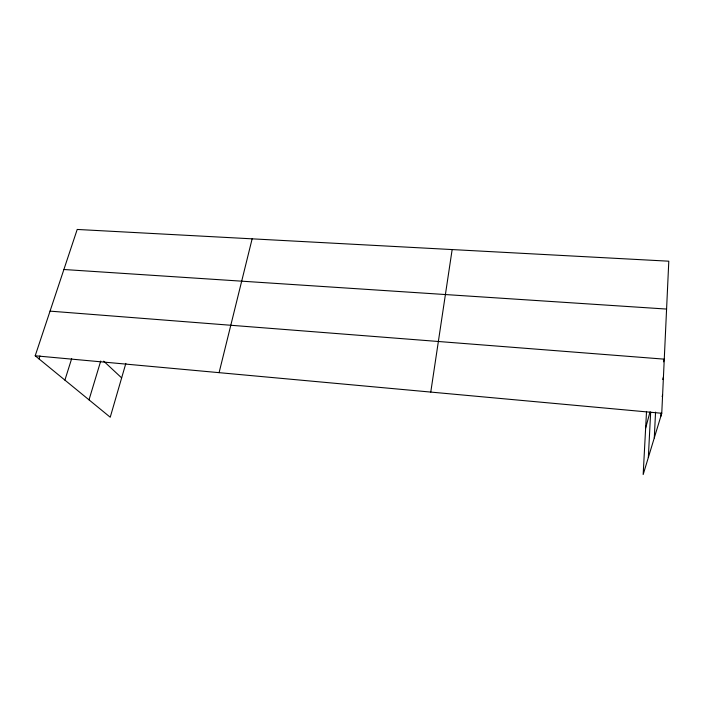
<?xml version="1.0" encoding="UTF-8"?>
<svg xmlns="http://www.w3.org/2000/svg" width="704" height="704" viewBox="0 0 704 704"><rect width="100%" height="100%" fill="white"/><g stroke="black" fill="none" stroke-linecap="round" stroke-linejoin="round"><path stroke-width="1.06" d="M646.527 411.426L643.174 474.549L661.76 413.274L668.8 261.193L77.202 229.451L35.2 355.784L110.229 417.226L125.849 363.405M660.81 416.425L660.959 413.213M654.289 437.923L655.556 412.122M648.331 457.547L650.663 412.122M430.769 392.075L452.153 249.568M219.094 372.654L252.138 238.832M645.638 428.111L650.003 411.954M663.546 361.812L664.268 359.154L50.046 311.133M662.728 379.465L663.45 376.904M662.13 396.581L662.614 394.944M89.012 399.846L100.725 361.038M64.9 380.107L71.676 358.626M38.966 358.864L39.961 355.863M63.888 269.5L666.582 309.065M35.2 355.784L661.76 413.274M103.69 361.152L121.642 377.89"/></g></svg>
